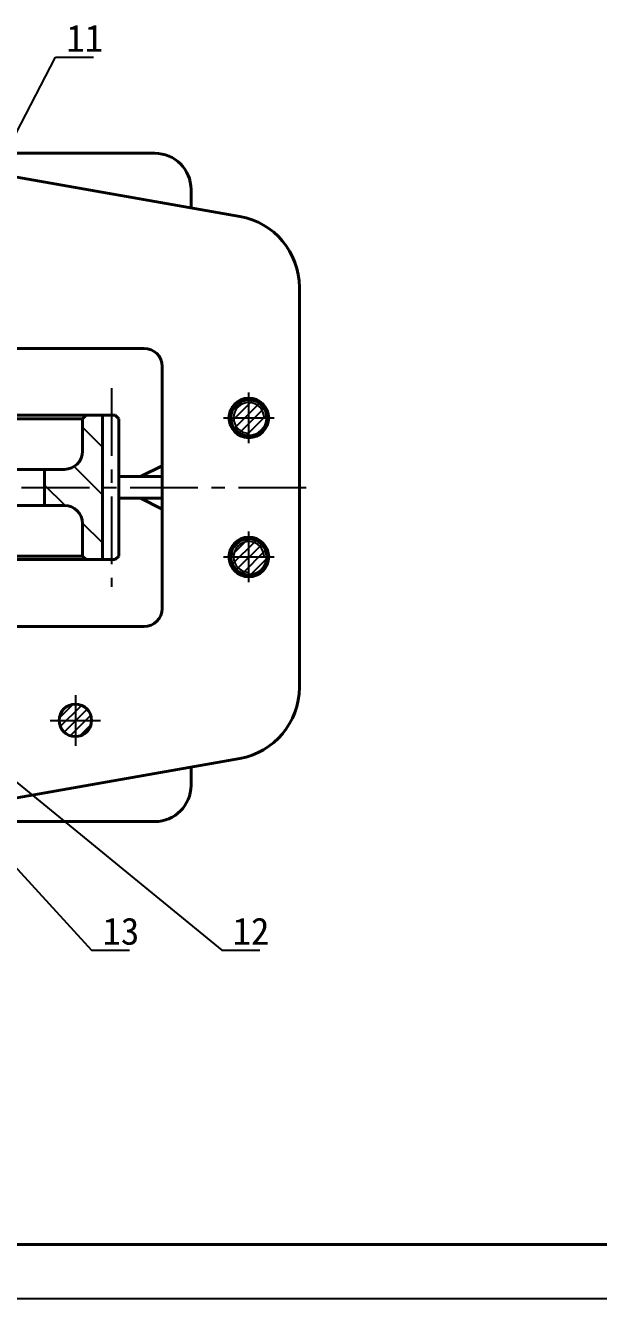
# Model space of a CAD drawing. Header units: inches. Extents: x 0 to 841, y -7 to 594.
# Drawn here: x 314.8 to 420.5, y 0 to 235 of the extents above; entities that cross this region are included whole.
import ezdxf

# ---------------------------------------------------------------- set-up
doc = ezdxf.new("R2010")
doc.units = ezdxf.units.IN
doc.header["$LTSCALE"] = 10
doc.header["$MEASUREMENT"] = 0
doc.linetypes.add('CENTER', pattern=[2, 1.25, -0.25, 0.25, -0.25])
for name, color, linetype, lineweight in [('中心线', 1, 'CENTER', 25), ('剖面线', 3, 'Continuous', 25), ('文字', 7, 'Continuous', 25), ('粗实线', 7, 'Continuous', 40), ('细实线', 7, 'Continuous', 25)]:
    doc.layers.add(name, color=color, linetype=linetype, lineweight=lineweight)
doc.dimstyles.get("Standard").update_dxf_attribs({"dimtxt": 0.18, "dimasz": 0.18, "dimexe": 0.18, "dimexo": 0.0625, "dimgap": 0.09, "dimtad": 0, "dimtih": 1, "dimtoh": 1, "dimdec": 4, "dimzin": 0, "dimdsep": 46, "dimtxsty": 'Standard', "dimcen": 0.09, "dimadec": 0, "dimazin": 0, "dimtfac": 1, "dimtdec": 4, "dimtofl": 0, "dimtmove": 0, "dimatfit": 3, "dimfxl": 0, "dimtolj": 1, "dimtzin": 0, "dimarcsym": 0})

msp = doc.modelspace()

# ---------------------------------------------------------------- hatches: boundary and pattern name
at = {"layer": '剖面线'}
h = msp.add_hatch(dxfattribs=at)
h.set_pattern_fill('ANSI31', color=256, scale=10, style=0)
edge = h.paths.add_edge_path(flags=0)
edge.add_arc((356, 162.5386), 3.33333, 0, 360)
h = msp.add_hatch(dxfattribs=at)
h.set_pattern_fill('ANSI31', color=256, scale=50, angle=90, style=0)
edge = h.paths.add_edge_path(flags=0)
edge.add_line((329, 163.0386), (326, 163.0386))
edge.add_line((326, 163.0386), (325.33333, 162.37194))
edge.add_line((325.33333, 162.37194), (325.33333, 156.37194))
edge.add_arc((322, 156.37194), 3.33333, 270, 360)
edge.add_line((322, 153.0386), (318.33333, 153.0386))
edge.add_line((318.33333, 153.0386), (318.33333, 146.37194))
edge.add_line((322, 146.37194), (318.33333, 146.37194))
edge.add_arc((322, 143.0386), 3.33333, 0, 90)
edge.add_line((325.33333, 143.0386), (325.33333, 137.0386))
edge.add_line((325.33333, 137.0386), (326, 136.37194))
edge.add_line((326, 136.37194), (329, 136.37194))
edge.add_line((329, 163.0386), (329, 136.37194))
h = msp.add_hatch(dxfattribs=at)
h.set_pattern_fill('ANSI31', color=256, scale=10, style=0)
edge = h.paths.add_edge_path(flags=0)
edge.add_arc((356, 136.87194), 3.33333, 0, 360)
h = msp.add_hatch(dxfattribs=at)
h.set_pattern_fill('ANSI31', color=256, scale=10, style=0)
edge = h.paths.add_edge_path(flags=0)
edge.add_arc((324, 106.70527), 3, 0, 360)

# ---------------------------------------------------------------- linework, layer by layer
at = {"layer": '中心线'}
for p, q in [((330.66667, 168.0386), (330.66667, 131.37194)), ((356, 157.87194), (356, 167.20527)), ((351.33333, 162.5386), (360.66667, 162.5386)), ((114.09039, 149.70527), (368.66667, 149.70527)), ((356, 132.20527), (356, 141.5386)), ((351.33333, 136.87194), (360.66667, 136.87194)), ((324, 111.37194), (324, 102.0386)), ((319.33333, 106.70527), (328.66667, 106.70527))]:
    msp.add_line(p, q, dxfattribs=at)
at = {"layer": '粗实线'}
for p, q in [((306, 211.37194), (338.66667, 211.37194)), ((307.1018, 208.05886), (354.31531, 199.73384)), ((345.33333, 204.70527), (345.33333, 201.31761)), ((365.33333, 186.60307), (365.33333, 112.80746)), ((292.66667, 175.37194), (336.66667, 175.37194)), ((340, 172.0386), (340, 127.37194)), ((281, 163.0386), (331.33333, 163.0386)), ((290, 162.37194), (325.33333, 162.37194)), ((326, 163.0386), (325.33333, 162.37194)), ((325.33333, 162.37194), (325.33333, 156.37194)), ((329, 163.0386), (326, 163.0386)), ((329, 163.0386), (329, 136.37194)), ((331.33333, 163.0386), (332, 162.37194)), ((332, 162.37194), (332, 137.0386)), ((293.33333, 153.0386), (322, 153.0386)), ((322, 153.0386), (318.33333, 153.0386)), ((318.33333, 153.0386), (318.33333, 146.37194)), ((336, 151.70527), (340, 153.70527)), ((332, 151.70527), (340, 151.70527)), ((293.33333, 146.37194), (322, 146.37194)), ((322, 146.37194), (318.33333, 146.37194)), ((332, 147.70527), (340, 147.70527)), ((336, 147.70527), (340, 145.70527)), ((325.33333, 143.0386), (325.33333, 137.0386)), ((279.33333, 136.37194), (331.33333, 136.37194)), ((290, 137.0386), (325.33333, 137.0386)), ((325.33333, 137.0386), (326, 136.37194)), ((326, 136.37194), (329, 136.37194)), ((331.33333, 136.37194), (332, 137.0386)), ((292.66667, 124.0386), (336.66667, 124.0386)), ((307.1018, 91.35168), (354.31531, 99.67669)), ((345.33333, 94.70527), (345.33333, 98.09293)), ((306, 88.0386), (338.66667, 88.0386)), ((25, 10), (831, 10))]:
    msp.add_line(p, q, dxfattribs=at)
for centre, radius in [((356, 162.5386), 3.66667), ((356, 162.5386), 3.33333), ((356, 136.87194), 3.66667), ((356, 136.87194), 3.33333), ((324, 106.70527), 3)]:
    msp.add_circle(centre, radius, dxfattribs=at)
for centre, radius, start, end in [((338.66667, 204.70527), 6.66667, 0, 90), ((352, 186.60307), 13.33333, 0, 80), ((336.66667, 172.0386), 3.33333, 0, 90), ((322, 156.37194), 3.33333, 270, 0), ((322, 143.0386), 3.33333, 0, 90), ((336.66667, 127.37194), 3.33333, 270, 0), ((352, 112.80746), 13.33333, 280, 0), ((338.66667, 94.70527), 6.66667, 270, 0)]:
    msp.add_arc(centre, radius, start, end, dxfattribs=at)
at = {"layer": '细实线'}
for p, q in [((320.33333, 229.10527), (327.33333, 229.10527)), ((327, 64.30527), (334, 64.30527)), ((351, 64.30527), (358, 64.30527)), ((0, 0), (841, 0))]:
    msp.add_line(p, q, dxfattribs=at)
for centre in [(356, 162.5386), (356, 136.87194)]:
    msp.add_arc(centre, 2.83333, 0, 270, dxfattribs=at)

# ---------------------------------------------------------------- texts
at = {"layer": '文字', "char_height": 5, "attachment_point": 1}
for s, insert in [('11', (322.33333, 235.10527)), ('13', (329, 70.30527)), ('12', (353, 70.30527))]:
    msp.add_mtext(s, dxfattribs=dict(at, insert=insert))

# ---------------------------------------------------------------- leaders
at = {"layer": '细实线'}
for points in [[(284.33333, 159.70527), (320.33333, 229.10527)], [(280.5, 122.0386), (351, 64.30527)], [(304, 89.37194), (327, 64.30527)]]:
    msp.add_leader(points, dimstyle='Standard', override={"dimasz": 2}, dxfattribs=at)

doc.saveas('drawing.dxf')
